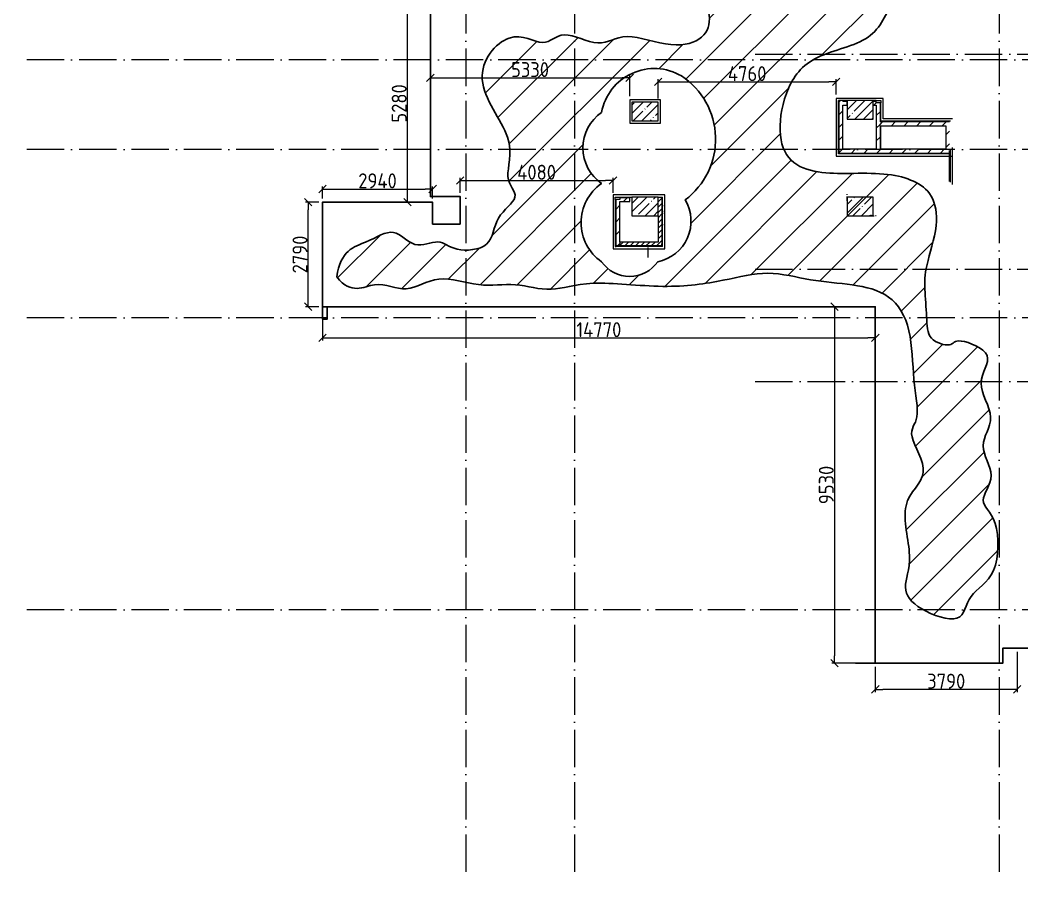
# Model space of a CAD drawing. Header units: millimetres. Extents: x -537608 to 253996, y -217170 to 186033.
# Drawn here: x 6277 to 33050, y 15649 to 38602 of the extents above; entities that cross this region are included whole.
import ezdxf

# ---------------------------------------------------------------- set-up
doc = ezdxf.new("R2010")
doc.units = ezdxf.units.MM
doc.linetypes.add('50_200_ШТРИХ_1Т_ш5_п1_п1_', pattern=[1400, 1000, -200, 0, -200])
for name, color, linetype, lineweight in [('2) окраска коммуникации', 152, 'Continuous', 30), ('A-WALL', 7, 'Continuous', 5), ('A-WALL-FNSH-1', 7, 'Continuous', 5), ('A-WALL-IDEN', 7, 'Continuous', 9), ('I-WALL', 7, 'Continuous', 5), ('S-COLS', 7, 'Continuous', 9), ('S-COLS-1', 7, 'Continuous', 5), ('Размеры', 7, 'Continuous', 15)]:
    doc.layers.add(name, color=color, linetype=linetype, lineweight=lineweight)
doc.layers.add('I-WALL-15', color=7, linetype='Continuous', lineweight=5, true_color=0x787878)
doc.layers.add('Оси-3', color=7, linetype='50_200_ШТРИХ_1Т_ш5_п1_п1_', lineweight=9, true_color=0xaaaaaa)
doc.styles.add('СПДС', font='isocpeur.ttf', dxfattribs={"width": 0.9})
doc.dimstyles.new('Больше Размера А3', dxfattribs={"dimtxt": 400, "dimasz": 200, "dimexe": 70, "dimexo": 100, "dimgap": 20, "dimtad": 1, "dimdec": 0, "dimrnd": 10, "dimzin": 0, "dimdsep": 46, "dimtxsty": 'СПДС', "dimblk": 'ARROWHEAD_6', "dimcen": 1, "dimclrd": 256, "dimclre": 256, "dimclrt": 256, "dimazin": 0, "dimtfac": 1, "dimtdec": 0, "dimtmove": 2, "dimatfit": 3, "dimfxl": 1, "dimtolj": 1, "dimtzin": 0, "dimarcsym": 0})
pattern_1 = [(0, (-60172.13191521585, -33210.20210481051), (406.4, 101.6), [6.706, -298.094, 6.706, -298.094, -1625.6]), (0, (-60172.13191521585, -33210.20210481051), (406.4, 101.6), [-609.6, 6.706, -602.894, 6.706, -298.094, -711.2]), (0, (-60172.13191521585, -33210.20210481051), (406.4, 101.6), [-1524, 6.706, -196.494, 6.706, -501.294]), (120, (-60019.73191521589, -33159.40210481046), (-291.1881810244989, 301.1527240979959), [6.705999999999988, -298.0939999999992, 6.705999999999988, -298.0939999999992, -1625.599999999997]), (120, (-60019.73191521589, -33159.40210481046), (-291.1881810244989, 301.1527240979959), [-609.5999999999984, 6.705999999999988, -602.8939999999984, 6.705999999999988, -298.0939999999992, -711.1999999999985]), (120, (-60019.73191521589, -33159.40210481046), (-291.1881810244989, 301.1527240979959), [-1523.999999999997, 6.705999999999988, -196.4939999999996, 6.705999999999988, -501.2939999999992]), (240, (-59968.9319152159, -32956.20210481051), (-115.2118189755009, -402.7527240979958), [6.706, -298.094, 6.706, -298.094, -1625.6]), (240, (-59968.9319152159, -32956.20210481051), (-115.2118189755009, -402.7527240979958), [-609.6, 6.706, -602.894, 6.706, -298.094, -711.2]), (240, (-59968.9319152159, -32956.20210481051), (-115.2118189755009, -402.7527240979958), [-1524, 6.706, -196.494, 6.706, -501.294])]
pattern_2 = [(45, (-60172.13191521585, -33210.20210481051), (-70.71067811865476, 70.71067811865476), [])]
pattern_3 = [(0, (-60172.13191521585, -33931.93774952392), (406.4, 101.6), [6.706, -298.094, 6.706, -298.094, -1625.6]), (0, (-60172.13191521585, -33931.93774952392), (406.4, 101.6), [-609.6, 6.706, -602.894, 6.706, -298.094, -711.2]), (0, (-60172.13191521585, -33931.93774952392), (406.4, 101.6), [-1524, 6.706, -196.494, 6.706, -501.294]), (120, (-60019.73191521589, -33881.13774952388), (-291.1881810244989, 301.1527240979959), [6.705999999999987, -298.0939999999991, 6.705999999999987, -298.0939999999991, -1625.599999999996]), (120, (-60019.73191521589, -33881.13774952388), (-291.1881810244989, 301.1527240979959), [-609.5999999999983, 6.705999999999987, -602.8939999999983, 6.705999999999987, -298.0939999999991, -711.1999999999983]), (120, (-60019.73191521589, -33881.13774952388), (-291.1881810244989, 301.1527240979959), [-1523.999999999997, 6.705999999999987, -196.4939999999996, 6.705999999999987, -501.2939999999992]), (240, (-59968.9319152159, -33677.93774952392), (-115.2118189755009, -402.7527240979958), [6.706, -298.094, 6.706, -298.094, -1625.6]), (240, (-59968.9319152159, -33677.93774952392), (-115.2118189755009, -402.7527240979958), [-609.6, 6.706, -602.894, 6.706, -298.094, -711.2]), (240, (-59968.9319152159, -33677.93774952392), (-115.2118189755009, -402.7527240979958), [-1524, 6.706, -196.494, 6.706, -501.294])]
pattern_4 = [(45, (-60172.13191521585, -33931.93774952392), (-169.7056274847714, 169.7056274847714), [])]
pattern_5 = [(45, (-60172.13191521585, -33210.20210481051), (-169.7056274847714, 169.7056274847714), [])]

# ---------------------------------------------------------------- blocks, each defined once
blk = doc.blocks.new('BSC_Колонна _Прямоугольная - 500х700-V357-АИ_План этажа_Стены_2')
at = {"layer": 'S-COLS-1'}
h = blk.add_hatch(dxfattribs=at)
h.set_pattern_fill('FP_216', color=256, style=0, pattern_type=2)
h.set_pattern_definition([(315, (-66830.694, 83150), (228.0985054751565, 228.0985054751565), []), (315, (-66830.694, 82921.901), (228.0985054751565, 228.0985054751565), [403.225, -80.645, 6.706, -73.939])])
h.paths.add_polyline_path([(-249.9999999999432, 349.9999999999031), (-249.9999999999345, -350.0000000000937), (250.0000000000645, -350.0000000000937), (250.0000000000645, 349.9999999999031)])
for p, q in [((250.0000000000001, 349.9999999999999), (-250.0000000000001, 349.9999999999992)), ((-250.0000000000001, 349.9999999999992), (-249.9999999999954, -350)), ((249.9999999999998, -349.9999999999919), (250.0000000000001, 350)), ((-249.9999999999954, -350), (249.9999999999998, -349.9999999999919))]:
    blk.add_line(p, q, dxfattribs=at)
blk = doc.blocks.new('BSC_Колонна _Прямоугольная - 500х700-V359-АИ_План этажа_Стены_2')
at = {"layer": 'S-COLS-1'}
h = blk.add_hatch(dxfattribs=at)
h.set_pattern_fill('FP_218', color=256, style=0, pattern_type=2)
h.set_pattern_definition([(315, (-70130.694, 83150), (228.0985054751565, 228.0985054751565), []), (315, (-70130.694, 82921.901), (228.0985054751565, 228.0985054751565), [403.225, -80.645, 6.706, -73.939])])
h.paths.add_polyline_path([(-249.9999999999345, 115.2539478651711), (-249.9999999999258, -350.0000000000763), (250.0000000000731, -350.0000000000763), (250.0000000000731, 349.9999999999204), (-249.9999999999345, 349.9999999999204)])
for p, q in [((250.0000000000001, 349.9999999999999), (-250.0000000000001, 349.9999999999992)), ((-250.0000000000001, 349.9999999999992), (-249.9999999999954, -350)), ((249.9999999999998, -349.9999999999919), (250.0000000000001, 350)), ((-249.9999999999954, -350), (249.9999999999998, -349.9999999999919))]:
    blk.add_line(p, q, dxfattribs=at)
blk = doc.blocks.new('BSC_Колонна _Прямоугольная - 500х700-V360-АИ_План этажа_Стены_2')
at = {"layer": 'S-COLS-1'}
h = blk.add_hatch(dxfattribs=at)
h.set_pattern_fill('FP_219', color=256, style=0, pattern_type=2)
h.set_pattern_definition([(315, (-70130.694, 88900), (228.0985054751565, 228.0985054751565), []), (315, (-70130.694, 88671.901), (228.0985054751565, 228.0985054751565), [403.225, -80.645, 6.706, -73.939])])
h.paths.add_polyline_path([(-249.9999999999345, 349.9999999999204), (-249.9999999999258, -350.0000000000763), (250.0000000000731, -350.0000000000763), (250.0000000000731, 349.9999999999204), (168.650801335563, 349.9999999999204)])
for p, q in [((250.0000000000001, 349.9999999999999), (-250.0000000000001, 349.9999999999992)), ((-250.0000000000001, 349.9999999999992), (-249.9999999999954, -350)), ((249.9999999999998, -349.9999999999919), (250.0000000000001, 350)), ((-249.9999999999954, -350), (249.9999999999998, -349.9999999999919))]:
    blk.add_line(p, q, dxfattribs=at)
blk = doc.blocks.new('osi')
at = {"layer": 'Оси-3'}
for p, q in [((18190.76629245981, 126205.7272213881), (18190.7662924597, 83013.92190330967)), ((21090.76629245981, 126205.727221388), (21090.7662924597, 83013.92190330967)), ((32440.76629245923, 126205.727221388), (32440.76629245923, 83013.92190330967)), ((25922.01488373069, 105055.8139574397), (48058.72818769132, 105055.8139574396)), ((48058.7281876912, 104905.8139574394), (6276.785662427095, 104905.8139574395)), ((48058.7281876912, 102505.8139574398), (6276.785662427095, 102505.8139574399)), ((25922.01488373069, 99305.8139574397), (48058.7281876912, 99305.81395743965)), ((48058.7281876912, 98005.81395743976), (6276.785662427095, 98005.81395743994)), ((25922.01488373069, 96305.8139574397), (48058.7281876912, 96305.81395743965)), ((48058.7281876912, 90205.81395743965), (6276.785662427095, 90205.81395743982))]:
    blk.add_line(p, q, dxfattribs=at)
blk = doc.blocks.new('ARROWHEAD_6')
at = {"color": 0, "linetype": 'Continuous'}
for p, q in [((0, 0), (-1, 0)), ((-0.5, -0.5), (0.5, 0.5))]:
    blk.add_line(p, q, dxfattribs=at)
blk = doc.blocks.new('*D110')
at = {"layer": 'Defpoints', "color": 0, "transparency": 16777216}
for p in [(16628.69572405503, 39013.75672509101), (17242.65656213719, 39013.75672509101), (17301.76629245947, 33733.75672509101)]:
    blk.add_point(p, dxfattribs=at)
at = {"layer": 'Размеры', "lineweight": -2, "transparency": 16777216}
for p, q in [((17142.65656213719, 39013.75672509101), (16558.69572405503, 39013.75672509101)), ((16628.69572405503, 33933.75672509101), (16628.69572405503, 38813.75672509101)), ((17201.76629245947, 33733.75672509101), (16558.69572405503, 33733.75672509101))]:
    blk.add_line(p, q, dxfattribs=at)
at = {"layer": 'Размеры', "lineweight": -2, "transparency": 16777216, "xscale": 200, "yscale": 200, "zscale": 200}
for p, rotation in [((16628.69572405503, 39013.75672509101), 90), ((16628.69572405503, 33733.75672509101), 270)]:
    blk.add_blockref('ARROWHEAD_6', p, dxfattribs=dict(at, rotation=rotation))
at = {"layer": 'Размеры', "transparency": 16777216, "insert": (16408.69572405504, 36373.756725091), "char_height": 400, "attachment_point": 5, "rotation": 90, "style": 'СПДС'}
blk.add_mtext('\\A1;5280', dxfattribs=at)
blk = doc.blocks.new('*D111')
at = {"layer": 'Defpoints', "color": 0, "transparency": 16777216}
for p in [(17301.76629245946, 34085.5535582978), (14357.76629245946, 33733.756725091), (17301.76629245946, 33733.756725091)]:
    blk.add_point(p, dxfattribs=at)
at = {"layer": 'Размеры', "lineweight": -2, "transparency": 16777216}
for p, q in [((14357.76629245946, 33833.756725091), (14357.76629245946, 34155.5535582978)), ((14557.76629245946, 34085.5535582978), (17101.76629245946, 34085.5535582978)), ((17301.76629245946, 33833.756725091), (17301.76629245946, 34155.5535582978))]:
    blk.add_line(p, q, dxfattribs=at)
at = {"layer": 'Размеры', "lineweight": -2, "transparency": 16777216, "xscale": 200, "yscale": 200, "zscale": 200, "rotation": 180}
blk.add_blockref('ARROWHEAD_6', (14357.76629245946, 34085.5535582978), dxfattribs=at)
at = {"layer": 'Размеры', "lineweight": -2, "transparency": 16777216, "xscale": 200, "yscale": 200, "zscale": 200}
blk.add_blockref('ARROWHEAD_6', (17301.76629245946, 34085.5535582978), dxfattribs=at)
at = {"layer": 'Размеры', "transparency": 16777216, "insert": (15829.76629245946, 34305.5535582978), "char_height": 400, "attachment_point": 5, "style": 'СПДС'}
blk.add_mtext('\\A1;2940', dxfattribs=at)
blk = doc.blocks.new('*D112')
at = {"layer": 'Defpoints', "color": 0, "transparency": 16777216}
for p in [(13977.6846442184, 33733.75672509101), (14357.76629245947, 33733.75672509101), (14357.76629245947, 30940.75672509101)]:
    blk.add_point(p, dxfattribs=at)
at = {"layer": 'Размеры', "lineweight": -2, "transparency": 16777216}
for p, q in [((14257.76629245947, 33733.75672509101), (13907.6846442184, 33733.75672509101)), ((13977.6846442184, 31140.75672509101), (13977.6846442184, 33533.75672509101)), ((14257.76629245947, 30940.75672509101), (13907.6846442184, 30940.75672509101))]:
    blk.add_line(p, q, dxfattribs=at)
at = {"layer": 'Размеры', "lineweight": -2, "transparency": 16777216, "xscale": 200, "yscale": 200, "zscale": 200}
for p, rotation in [((13977.6846442184, 33733.75672509101), 90), ((13977.6846442184, 30940.75672509101), 270)]:
    blk.add_blockref('ARROWHEAD_6', p, dxfattribs=dict(at, rotation=rotation))
at = {"layer": 'Размеры', "transparency": 16777216, "insert": (13757.6846442184, 32337.25672509101), "char_height": 400, "attachment_point": 5, "rotation": 90, "style": 'СПДС'}
blk.add_mtext('\\A1;2790', dxfattribs=at)
blk = doc.blocks.new('*D113')
at = {"layer": 'Defpoints', "color": 0, "transparency": 16777216}
for p in [(14357.76629245946, 30940.756725091), (29130.76629245946, 30940.756725091), (29130.76629245946, 30107.4719836443)]:
    blk.add_point(p, dxfattribs=at)
at = {"layer": 'Размеры', "lineweight": -2, "transparency": 16777216}
for p, q in [((14357.76629245946, 30840.756725091), (14357.76629245946, 30037.4719836443)), ((29130.76629245946, 30840.756725091), (29130.76629245946, 30037.4719836443)), ((14557.76629245946, 30107.4719836443), (28930.76629245946, 30107.4719836443))]:
    blk.add_line(p, q, dxfattribs=at)
at = {"layer": 'Размеры', "lineweight": -2, "transparency": 16777216, "xscale": 200, "yscale": 200, "zscale": 200, "rotation": 180}
blk.add_blockref('ARROWHEAD_6', (14357.76629245946, 30107.4719836443), dxfattribs=at)
at = {"layer": 'Размеры', "lineweight": -2, "transparency": 16777216, "xscale": 200, "yscale": 200, "zscale": 200}
blk.add_blockref('ARROWHEAD_6', (29130.76629245946, 30107.4719836443), dxfattribs=at)
at = {"layer": 'Размеры', "transparency": 16777216, "insert": (21744.26629245946, 30327.4719836443), "char_height": 400, "attachment_point": 5, "style": 'СПДС'}
blk.add_mtext('\\A1;14770', dxfattribs=at)
blk = doc.blocks.new('*D114')
at = {"layer": 'Defpoints', "color": 0, "transparency": 16777216}
for p in [(29130.76629245948, 30940.75672509101), (28041.70875314037, 21414.82508811714), (29130.76629245948, 21414.82508811714)]:
    blk.add_point(p, dxfattribs=at)
at = {"layer": 'Размеры', "lineweight": -2, "transparency": 16777216}
for p, q in [((29030.76629245948, 30940.75672509101), (27971.70875314036, 30940.75672509101)), ((28041.70875314036, 30740.75672509101), (28041.70875314037, 21614.82508811714)), ((29030.76629245948, 21414.82508811714), (27971.70875314037, 21414.82508811714))]:
    blk.add_line(p, q, dxfattribs=at)
at = {"layer": 'Размеры', "lineweight": -2, "transparency": 16777216, "xscale": 200, "yscale": 200, "zscale": 200}
for p, rotation in [((28041.70875314036, 30940.75672509101), 90), ((28041.70875314037, 21414.82508811714), 270)]:
    blk.add_blockref('ARROWHEAD_6', p, dxfattribs=dict(at, rotation=rotation))
at = {"layer": 'Размеры', "transparency": 16777216, "insert": (27821.70875314036, 26177.79090660407), "char_height": 400, "attachment_point": 5, "rotation": 90, "style": 'СПДС'}
blk.add_mtext('\\A1;9530', dxfattribs=at)
blk = doc.blocks.new('*D115')
at = {"layer": 'Defpoints', "color": 0, "transparency": 16777216}
for p in [(32923.01502980107, 21814.82508811713), (29130.76629245946, 21414.82508811713), (29130.76629245946, 20714.38594994857)]:
    blk.add_point(p, dxfattribs=at)
at = {"layer": 'Размеры', "lineweight": -2, "transparency": 16777216}
for p, q in [((32923.01502980107, 21714.82508811713), (32923.01502980107, 20644.38594994857)), ((29130.76629245946, 21314.82508811713), (29130.76629245946, 20644.38594994857)), ((32723.01502980107, 20714.38594994857), (29330.76629245946, 20714.38594994857))]:
    blk.add_line(p, q, dxfattribs=at)
at = {"layer": 'Размеры', "lineweight": -2, "transparency": 16777216, "xscale": 200, "yscale": 200, "zscale": 200, "rotation": 180}
blk.add_blockref('ARROWHEAD_6', (29130.76629245946, 20714.38594994857), dxfattribs=at)
at = {"layer": 'Размеры', "lineweight": -2, "transparency": 16777216, "xscale": 200, "yscale": 200, "zscale": 200}
blk.add_blockref('ARROWHEAD_6', (32923.01502980107, 20714.38594994857), dxfattribs=at)
at = {"layer": 'Размеры', "transparency": 16777216, "insert": (31026.89066113027, 20934.38594994857), "char_height": 400, "attachment_point": 5, "style": 'СПДС'}
blk.add_mtext('\\A1;3790', dxfattribs=at)
blk = doc.blocks.new('*D125')
at = {"layer": 'Defpoints', "color": 0, "transparency": 16777216}
for p in [(28087.86808478415, 36949.92212634045), (28087.86808478415, 36508.756725091), (23327.86808478426, 36407.47760336495)]:
    blk.add_point(p, dxfattribs=at)
at = {"layer": 'Размеры', "lineweight": -2, "transparency": 16777216}
for p, q in [((23327.86808478426, 36507.47760336495), (23327.86808478426, 37019.92212634045)), ((23527.86808478426, 36949.92212634045), (27887.86808478415, 36949.92212634045)), ((28087.86808478415, 36608.756725091), (28087.86808478415, 37019.92212634045))]:
    blk.add_line(p, q, dxfattribs=at)
at = {"layer": 'Размеры', "lineweight": -2, "transparency": 16777216, "xscale": 200, "yscale": 200, "zscale": 200, "rotation": 180}
blk.add_blockref('ARROWHEAD_6', (23327.86808478426, 36949.92212634045), dxfattribs=at)
at = {"layer": 'Размеры', "lineweight": -2, "transparency": 16777216, "xscale": 200, "yscale": 200, "zscale": 200}
blk.add_blockref('ARROWHEAD_6', (28087.86808478415, 36949.92212634045), dxfattribs=at)
at = {"layer": 'Размеры', "transparency": 16777216, "insert": (25707.8680847842, 37169.92212634045), "char_height": 400, "attachment_point": 5, "style": 'СПДС'}
blk.add_mtext('\\A1;4760', dxfattribs=at)
blk = doc.blocks.new('*D126')
at = {"layer": 'Defpoints', "color": 0, "transparency": 16777216}
for p in [(22122.86808478415, 34314.54792414117), (18038.76629245946, 33883.756725091), (22122.86808478415, 33883.756725091)]:
    blk.add_point(p, dxfattribs=at)
at = {"layer": 'Размеры', "lineweight": -2, "transparency": 16777216}
for p, q in [((18038.76629245946, 33983.756725091), (18038.76629245946, 34384.54792414117)), ((18238.76629245946, 34314.54792414117), (21922.86808478415, 34314.54792414117)), ((22122.86808478415, 33983.756725091), (22122.86808478415, 34384.54792414117))]:
    blk.add_line(p, q, dxfattribs=at)
at = {"layer": 'Размеры', "lineweight": -2, "transparency": 16777216, "xscale": 200, "yscale": 200, "zscale": 200, "rotation": 180}
blk.add_blockref('ARROWHEAD_6', (18038.76629245946, 34314.54792414117), dxfattribs=at)
at = {"layer": 'Размеры', "lineweight": -2, "transparency": 16777216, "xscale": 200, "yscale": 200, "zscale": 200}
blk.add_blockref('ARROWHEAD_6', (22122.86808478415, 34314.54792414117), dxfattribs=at)
at = {"layer": 'Размеры', "transparency": 16777216, "insert": (20080.8171886218, 34534.54792414117), "char_height": 400, "attachment_point": 5, "style": 'СПДС'}
blk.add_mtext('\\A1;4080', dxfattribs=at)
blk = doc.blocks.new('*D127')
at = {"layer": 'Defpoints', "color": 0, "transparency": 16777216}
for p in [(22567.86808478426, 37057.95774037833), (17242.65656213718, 36448.756725091), (22567.86808478426, 36467.47760336495)]:
    blk.add_point(p, dxfattribs=at)
at = {"layer": 'Размеры', "lineweight": -2, "transparency": 16777216}
for p, q in [((17242.65656213718, 36548.756725091), (17242.65656213718, 37127.95774037833)), ((17442.65656213718, 37057.95774037833), (22367.86808478426, 37057.95774037833)), ((22567.86808478426, 36567.47760336495), (22567.86808478426, 37127.95774037833))]:
    blk.add_line(p, q, dxfattribs=at)
at = {"layer": 'Размеры', "lineweight": -2, "transparency": 16777216, "xscale": 200, "yscale": 200, "zscale": 200, "rotation": 180}
blk.add_blockref('ARROWHEAD_6', (17242.65656213718, 37057.95774037833), dxfattribs=at)
at = {"layer": 'Размеры', "lineweight": -2, "transparency": 16777216, "xscale": 200, "yscale": 200, "zscale": 200}
blk.add_blockref('ARROWHEAD_6', (22567.86808478426, 37057.95774037833), dxfattribs=at)
at = {"layer": 'Размеры', "transparency": 16777216, "insert": (19905.26232346072, 37277.95774037833), "char_height": 400, "attachment_point": 5, "style": 'СПДС'}
blk.add_mtext('\\A1;5330', dxfattribs=at)

msp = doc.modelspace()

# ---------------------------------------------------------------- hatches: boundary and pattern name
at = {"layer": '2) окраска коммуникации'}
h = msp.add_hatch(dxfattribs=at)
h.set_pattern_fill('ANSI31', color=5, scale=222)
h.set_pattern_definition([(45, (0, 0), (-498.404214719338, 498.404214719338), [])])
edge = h.paths.add_edge_path()
edge.add_spline(control_points=[(14740.99116389477, 31736.4445102989), (15131.77748347353, 31240.35681643861), (15776.04791178787, 31736.4445102989), (16599.86738505098, 31229.80227973987), (17413.1267018388, 31852.55000690371), (18564.36224352219, 31430.34756550891), (19511.70016077696, 31609.73623807146), (20476.37293806579, 31286.18309490895), (21388.18905913481, 31682.37077409297), (23543.86713847145, 31398.15961928468), (25142.84617526643, 31635.87264626403), (26250.61031443463, 31940.75672509093), (27400.66940129618, 31619.34836796951), (28533.81423400342, 31551.7411667431), (29565.48285409156, 31315.11596245063), (30123.59891939349, 30385.51694558747), (30123.59891939349, 28940.75672509092), (30361.14656624105, 27861.69770151714), (29904.50671355799, 27625.07249722467), (30716.3117583564, 26408.14287514926), (29701.55584037141, 25799.6780641115), (30191.82709085871, 24138.02821084659), (29802.83649453707, 23428.15189885441), (30225.65249506501, 22840.75672509095), (31527.92279675254, 22397.14208015159), (31544.83549885568, 23276.03569609497), (32440.76629245911, 23681.6789034534), (32440.76629245911, 25371.85963322863), (31798.52447835193, 25709.89563936065), (32440.76629245911, 26402.86945193144), (31798.52447835193, 27247.96016637643), (32440.76629245912, 27940.93397894723), (31713.9609678362, 28940.75672509092), (32440.76629245911, 29681.82010964223), (31227.86808478368, 30157.82508811708), (31227.86808478368, 29833.93631240167), (30513.16687876754, 30036.75791608088), (30513.16687876755, 30640.75672509107), (30445.51607035496, 31456.50914183562), (30445.51607035497, 31940.75672509092), (30851.10740648513, 33173.15346554713), (30681.98193750461, 33967.53807995748), (30174.60397851211, 34322.47588639613), (29515.01170059131, 34508.39568976883), (28534.07963476144, 34508.39568976883), (27705.36188785988, 34491.4938894622), (26876.64414095855, 34711.21729344805), (26504.56624674029, 35437.99540574686), (26673.69326777174, 36671.82682812889), (27333.28399364161, 37690.75672509093), (29075.87588152476, 37962.48300360166), (29583.25539256842, 39078.00182383752), (29836.94437206467, 40007.60084070067), (30209.020714232, 40328.73574564094), (30039.89524525148, 41292.13836311735), (30834.78758794651, 41325.94196373061), (31646.59418479609, 41511.8617671032), (31578.94337638328, 42796.39859040512), (31038.04887137655, 43395.45751042175), (32188.10640618694, 45068.73643989034), (31139.52353194426, 45744.80845215451), (32188.10640618694, 46708.21176874568), (31443.95061775018, 47654.71258591546), (32440.76629245911, 49192.77641381638), (32440.76629245911, 49192.77641381638), (32173.12445579679, 50384.24497263215), (31479.70832572062, 51550.46989290265), (30312.73808880709, 50908.20148125174), (29331.80602297722, 51415.25549044984), (28164.83578606369, 50823.69247971871), (26507.40029226104, 51651.88069474231), (25492.64282222488, 51347.64828922343), (24241.11062684678, 50603.968376618), (25019.76230561524, 48970.756725091), (24377.08428184874, 47708.09349931765), (25628.61647722684, 46508.06567754888), (24258.69536712649, 44849.756725091), (25459.49100824632, 43415.03552232555), (24359.83478463162, 42498.756725091), (25442.24151102919, 40892.23908326216), (24426.30448206863, 39586.33381495823), (24781.46812213259, 38673.63659840159), (24595.42995104915, 38098.97468886222), (23766.71220414783, 37811.64408364997), (22362.96568984119, 38335.60059226956), (21804.84962453926, 37794.74228334334), (20705.52864398714, 38420.10959380248), (20333.45230182004, 37777.84048303671), (19386.34564019646, 38470.81499472237), (18190.76629245964, 37057.95774037833), (19620.94904588675, 35371.468336944), (19130.4837889974, 34314.54792414117), (19739.33640855784, 33883.756725091), (18927.53136375942, 33370.75672509094), (18927.53136375942, 32481.25978540001), (17828.2119352587, 32396.75078386697), (17506.87214734987, 32802.39399122552), (16796.54331517057, 32430.55438448023), (16289.1638041269, 33123.52889616578), (15578.8349719476, 32633.37598815945), (14834.67918351083, 32447.45618478686), (14740.99116389477, 31736.4445102989)], knot_values=[0, 0, 0, 0, 1, 2, 3, 4, 5, 6, 7, 8, 9, 10, 11, 12, 13, 14, 15, 16, 17, 18, 19, 20, 21, 22, 23, 24, 25, 26, 27, 28, 29, 30, 31, 32, 33, 34, 35, 36, 37, 38, 39, 40, 41, 42, 43, 44, 45, 46, 47, 48, 49, 50, 51, 52, 53, 54, 55, 56, 57, 58, 59, 60, 61, 62, 63, 64, 65, 66, 67, 68, 69, 70, 71, 72, 73, 74, 75, 76, 77, 78, 79, 80, 81, 82, 83, 84, 85, 86, 87, 88, 89, 90, 91, 92, 93, 94, 95, 96, 97, 98, 99, 99, 99, 99], degree=3, periodic=0)
edge = h.paths.add_edge_path(flags=16)
edge.add_arc((22544.98928886915, 33187.72435860254), 1274.567205917258, 125.00000004974521, 234.99999995025502, ccw=False)
edge.add_arc((22480.44887711637, 35183.67976172602), 1162.044431998314, 125.0000000497451, 234.9999999502549, ccw=False)
edge.add_arc((23223.25432581509, 35872.63045756009), 1433.645541916495, 59.43173917583039, 169.4317390763406, ccw=False)
edge.add_arc((22841.3587730449, 35418.21655080371), 2021.488717905952, -53.33912159542018, 56.66087830508968, ccw=False)
edge.add_arc((23105.28765246309, 33225.25789586018), 1102.633641852591, -78.79029658103138, 31.20970331947842, ccw=False)
edge.add_arc((22566.78386672283, 32670.81568058215), 919.0678340200262, 215.000000049745, 324.999999950255, ccw=False)
edge = h.paths.add_edge_path(flags=16)
edge.add_arc((27986.83756570477, 41405.52630285393), 1174.761648407511, 125.0000000497451, 234.9999999502549, ccw=False)
edge.add_arc((28558.59347687719, 44146.69517674956), 2171.587658382488, 125.0000000497451, 234.9999999502549, ccw=False)
edge.add_arc((28227.3881231524, 47231.40584914992), 1594.148746454434, 125.00000004974521, 234.99999995025502, ccw=False)
edge.add_arc((28424.95068807816, 48543.42732456892), 1111.9458483979, 70.31799187557522, 180.3179917760853, ccw=False)
edge.add_arc((28646.74901642844, 48444.58918232478), 1155.950819868962, -27.59113456386177, 82.40886533664792, ccw=False)
edge.add_arc((28769.54780831526, 46621.45089794799), 1572.051704682641, -54.99999995025502, 54.9999999502549, ccw=False)
edge.add_arc((28615.64219952108, 43826.15217625645), 1840.377944830278, -54.9999999502549, 54.99999995025502, ccw=False)
edge.add_arc((28550.27171001673, 41706.07874614431), 1277.401584025117, -81.3467366515178, 28.65326324899212, ccw=False)
edge.add_arc((28027.74221210186, 40943.67040324055), 872.5123162488143, 215.0000000497448, 324.9999999502551, ccw=False)
at = {"layer": 'I-WALL'}
h = msp.add_hatch(dxfattribs=at)
h.set_pattern_fill('FP_5', color=256, style=0, pattern_type=2)
h.set_pattern_definition(pattern_4)
h.paths.add_polyline_path([(28267.86808478426, 35048.75672509135), (28267.86808478426, 36448.756725091), (28167.86808478415, 36448.756725091), (28167.86808478415, 35048.75672509135)])
h = msp.add_hatch(dxfattribs=at)
h.set_pattern_fill('FP_5', color=256, style=0, pattern_type=2)
h.set_pattern_definition(pattern_4)
h.paths.add_polyline_path([(28267.86808478426, 36328.756725091), (28376.86808478438, 36328.756725091), (28376.86808478438, 36428.756725091), (28267.86808478426, 36428.756725091), (28267.86808478426, 36367.40752642652)])
h = msp.add_hatch(dxfattribs=at)
h.set_pattern_fill('FP_5', color=256, style=0, pattern_type=2)
h.set_pattern_definition(pattern_4)
h.paths.add_polyline_path([(29157.8680847845, 36328.75672509106), (29157.8680847845, 36428.75672509106), (29077.86808478438, 36428.75672509106), (29077.86808478438, 36328.75672509106)])
h = msp.add_hatch(dxfattribs=at)
h.set_pattern_fill('FP_5', color=256, style=0, pattern_type=2)
h.set_pattern_definition(pattern_4)
h.paths.add_polyline_path([(29257.8680847845, 35048.75672509135), (29257.8680847845, 36388.75672509106), (29157.8680847845, 36388.75672509106), (29157.8680847845, 35048.75672509135)])
h = msp.add_hatch(dxfattribs=at)
h.set_pattern_fill('FP_5', color=256, style=0, pattern_type=2)
h.set_pattern_definition(pattern_4)
h.paths.add_polyline_path([(31017.8680847845, 35779.10420984295), (31017.8680847845, 35879.10420984295), (29257.8680847845, 35879.10420984295), (29257.8680847845, 35779.10420984295), (29565.97617404944, 35779.10420984295)])
h = msp.add_hatch(dxfattribs=at)
h.set_pattern_fill('FP_5', color=256, style=0, pattern_type=2)
h.set_pattern_definition(pattern_4)
h.paths.add_polyline_path([(31117.8680847845, 35148.75672509135), (31117.8680847845, 35879.10420984295), (31017.8680847845, 35879.10420984295), (31017.8680847845, 35148.75672509135)])
h = msp.add_hatch(dxfattribs=at)
h.set_pattern_fill('FP_5', color=256, style=0, pattern_type=2)
h.set_pattern_definition(pattern_4)
h.paths.add_polyline_path([(29157.8680847845, 35048.75672509135), (29157.8680847845, 35148.75672509135), (28267.86808478426, 35148.75672509135), (28267.86808478426, 35048.75672509135), (28728.05591940811, 35048.75672509135)])
h = msp.add_hatch(dxfattribs=at)
h.set_pattern_fill('FP_5', color=256, style=0, pattern_type=2)
h.set_pattern_definition(pattern_4)
h.paths.add_polyline_path([(31117.8680847845, 35048.75672509135), (31117.8680847845, 35148.75672509135), (29257.8680847845, 35148.75672509135), (29257.8680847845, 35048.75672509135), (29565.97617404944, 35048.75672509135)])
h = msp.add_hatch(dxfattribs=at)
h.set_pattern_fill('FP_5', color=256, style=0, pattern_type=2)
h.set_pattern_definition(pattern_5)
h.paths.add_polyline_path([(22202.86808478415, 32570.49236980465), (22302.86808478415, 32570.49236980465), (22302.86808478415, 33810.49236980447), (22202.86808478415, 33810.49236980447)])
h = msp.add_hatch(dxfattribs=at)
h.set_pattern_fill('FP_5', color=256, style=0, pattern_type=2)
h.set_pattern_definition(pattern_5)
h.paths.add_polyline_path([(22302.86808478415, 33750.49236980453), (22567.86808478438, 33750.49236980453), (22567.86808478438, 33850.49236980447), (22302.86808478415, 33850.49236980453), (22302.86808478415, 33810.49236980447)])
h = msp.add_hatch(dxfattribs=at)
h.set_pattern_fill('FP_4', color=256, style=0, pattern_type=2)
h.set_pattern_definition(pattern_2)
h.paths.add_polyline_path([(23427.8680847845, 32670.49236980465), (23427.8680847845, 33870.49236980447), (23327.8680847845, 33870.49236980447), (23327.8680847845, 32670.49236980465)])
h = msp.add_hatch(dxfattribs=at)
h.set_pattern_fill('FP_4', color=256, style=0, pattern_type=2)
h.set_pattern_definition(pattern_2)
h.paths.add_polyline_path([(22302.86808478415, 32570.49236980465), (23427.8680847845, 32570.49236980465), (23427.8680847845, 32670.49236980465), (22302.86808478415, 32670.49236980465)])
at = {"layer": 'I-WALL-15'}
h = msp.add_hatch(dxfattribs=at)
h.set_pattern_fill('FP_3', color=256, style=0, pattern_type=2)
h.set_pattern_definition(pattern_3)
h.paths.add_polyline_path([(28167.86808478415, 35028.75672509135), (28167.86808478415, 36448.756725091), (28147.86808478415, 36448.756725091), (28147.86808478415, 35028.75672509135)])
h = msp.add_hatch(dxfattribs=at)
h.set_pattern_fill('FP_3', color=256, style=0, pattern_type=2)
h.set_pattern_definition(pattern_3)
h.paths.add_polyline_path([(28376.86808478438, 36428.756725091), (28376.86808478438, 36448.756725091), (28267.86808478426, 36448.756725091), (28267.86808478426, 36428.756725091)])
h = msp.add_hatch(dxfattribs=at)
h.set_pattern_fill('FP_3', color=256, style=0, pattern_type=2)
h.set_pattern_definition(pattern_3)
h.paths.add_polyline_path([(29157.8680847845, 36428.75672509106), (29157.8680847845, 36448.75672509106), (29077.86808478438, 36448.75672509106), (29077.86808478438, 36428.75672509106)])
h = msp.add_hatch(dxfattribs=at)
h.set_pattern_fill('FP_3', color=256, style=0, pattern_type=2)
h.set_pattern_definition(pattern_3)
h.paths.add_polyline_path([(29277.8680847845, 35028.75672509135), (29277.8680847845, 35048.75672509135), (29257.8680847845, 35048.75672509135), (29257.8680847845, 35028.75672509135)])
h.paths.add_polyline_path([(29277.8680847845, 35148.75672509135), (29277.8680847845, 35779.10420984295), (29257.8680847845, 35779.10420984295), (29257.8680847845, 35148.75672509135)])
h.paths.add_polyline_path([(29277.8680847845, 35879.10420984295), (29277.8680847845, 36388.75672509106), (29257.8680847845, 36388.75672509106), (29257.8680847845, 35879.10420984295)])
h = msp.add_hatch(dxfattribs=at)
h.set_pattern_fill('FP_3', color=256, style=0, pattern_type=2)
h.set_pattern_definition(pattern_3)
h.paths.add_polyline_path([(29277.8680847845, 35879.10420984295), (31117.8680847845, 35879.10420984295), (31117.8680847845, 35899.10420984295), (29277.8680847845, 35899.10420984295)])
h = msp.add_hatch(dxfattribs=at)
h.set_pattern_fill('FP_3', color=256, style=0, pattern_type=2)
h.set_pattern_definition([(0, (-60172.13191521585, -34695.21687124998), (406.4, 101.6), [6.706, -298.094, 6.706, -298.094, -1625.6]), (0, (-60172.13191521585, -34695.21687124998), (406.4, 101.6), [-609.6, 6.706, -602.894, 6.706, -298.094, -711.2]), (0, (-60172.13191521585, -34695.21687124998), (406.4, 101.6), [-1524, 6.706, -196.494, 6.706, -501.294]), (120, (-60019.73191521589, -34644.41687124993), (-291.1881810244989, 301.1527240979959), [6.705999999999988, -298.0939999999992, 6.705999999999988, -298.0939999999992, -1625.599999999997]), (120, (-60019.73191521589, -34644.41687124993), (-291.1881810244989, 301.1527240979959), [-609.5999999999984, 6.705999999999988, -602.8939999999984, 6.705999999999988, -298.0939999999992, -711.1999999999985]), (120, (-60019.73191521589, -34644.41687124993), (-291.1881810244989, 301.1527240979959), [-1523.999999999997, 6.705999999999988, -196.4939999999996, 6.705999999999988, -501.2939999999992]), (240, (-59968.9319152159, -34441.21687124998), (-115.2118189755009, -402.7527240979958), [6.706, -298.094, 6.706, -298.094, -1625.6]), (240, (-59968.9319152159, -34441.21687124998), (-115.2118189755009, -402.7527240979958), [-609.6, 6.706, -602.894, 6.706, -298.094, -711.2]), (240, (-59968.9319152159, -34441.21687124998), (-115.2118189755009, -402.7527240979958), [-1524, 6.706, -196.494, 6.706, -501.294])])
h.paths.add_polyline_path([(31117.8680847845, 34285.4776033653), (31137.8680847845, 34285.4776033653), (31137.8680847845, 35135.8250881169), (31117.8680847845, 35135.8250881169), (31117.8680847845, 34385.4776033653)])
h = msp.add_hatch(dxfattribs=at)
h.set_pattern_fill('FP_3', color=256, style=0, pattern_type=2)
h.set_pattern_definition(pattern_3)
h.paths.add_polyline_path([(29257.8680847845, 35028.75672509135), (29257.8680847845, 35048.75672509135), (28167.86808478415, 35048.75672509135), (28167.86808478415, 35028.75672509135), (29157.8680847845, 35028.75672509135)])
h = msp.add_hatch(dxfattribs=at)
h.set_pattern_fill('FP_3', color=256, style=0, pattern_type=2)
h.set_pattern_definition(pattern_3)
h.paths.add_polyline_path([(31137.8680847845, 35028.75672509135), (31137.8680847845, 35048.75672509135), (29277.8680847845, 35048.75672509135), (29277.8680847845, 35028.75672509135), (29565.97617404944, 35028.75672509135)])
h = msp.add_hatch(dxfattribs=at)
h.set_pattern_fill('FP_3', color=256, style=0, pattern_type=2)
h.set_pattern_definition(pattern_1)
h.paths.add_polyline_path([(22202.86808478415, 32550.49236980465), (22202.86808478415, 33810.49236980447), (22182.86808478415, 33810.49236980447), (22182.86808478415, 32550.49236980465)])
h = msp.add_hatch(dxfattribs=at)
h.set_pattern_fill('FP_3', color=256, style=0, pattern_type=2)
h.set_pattern_definition(pattern_1)
h.paths.add_polyline_path([(22567.86808478438, 33850.49236980447), (22567.86808478438, 33870.49236980453), (22302.86808478415, 33870.49236980453), (22302.86808478415, 33850.49236980453)])
h = msp.add_hatch(dxfattribs=at)
h.set_pattern_fill('FP_3', color=256, style=0, pattern_type=2)
h.set_pattern_definition(pattern_1)
h.paths.add_polyline_path([(23427.8680847845, 32570.49236980465), (23447.8680847845, 32570.49236980465), (23447.8680847845, 33870.49236980447), (23427.8680847845, 33870.49236980447), (23427.8680847845, 32670.49236980465)])
h = msp.add_hatch(dxfattribs=at)
h.set_pattern_fill('FP_3', color=256, style=0, pattern_type=2)
h.set_pattern_definition(pattern_1)
h.paths.add_polyline_path([(22302.86808478415, 32550.49236980465), (23447.8680847845, 32550.49236980465), (23447.8680847845, 32570.49236980465), (22202.86808478415, 32570.49236980465), (22202.86808478415, 32550.49236980465)])
at = {"layer": 'S-COLS-1'}
h = msp.add_hatch(dxfattribs=at)
h.set_pattern_fill('FP_1', color=256, style=0, pattern_type=2)
h.set_pattern_definition([(45, (-60172.13191521585, -33209.93774952392), (-228.0985054751565, 228.0985054751565), []), (45, (-59944.03291521587, -33209.93774952392), (-228.0985054751565, 228.0985054751565), [403.225, -80.645, 6.706, -73.939])])
h.paths.add_polyline_path([(28377.86808478438, 33370.756725091), (29077.86808478438, 33370.756725091), (29077.86808478438, 33870.75672509106), (28377.86808478438, 33870.75672509106)])

# ---------------------------------------------------------------- linework, layer by layer
at = {"lineweight": 30}
for points in [[(23284.76629245946, 44849.756725091), (23414.76629245946, 44849.756725091), (23414.76629245946, 44324.756725091), (23401.76629245946, 44324.756725091), (23271.76629245946, 44324.756725091), (23271.76629245946, 42498.756725091), (23401.76629245946, 42498.756725091), (23401.76629245946, 41973.756725091), (23271.76629245946, 41973.756725091), (23271.76629245946, 39013.756725091), (17242.65656213718, 39013.756725091), (17242.65656213718, 33883.756725091), (18038.76629245946, 33883.756725091), (18038.76629245946, 33148.756725091)], [(18038.76629245946, 33148.756725091), (17301.76629245946, 33148.756725091), (17301.76629245946, 33733.756725091), (14357.76629245946, 33733.756725091), (14357.76629245946, 30940.756725091), (15878.9996579888, 30940.756725091)], [(14357.76629245946, 30940.756725091), (14357.76629245946, 30610.756725091), (14487.76629245946, 30610.756725091), (14487.76629245946, 30940.756725091)], [(14357.76629245946, 30940.756725091), (29130.76629245946, 30940.756725091), (29130.76629245946, 21414.82508811713)], [(33310.51502980107, 21814.82508811713), (32535.51502980107, 21814.82508811713), (32535.51502980107, 21414.82508811713), (28603.51502980107, 21414.82508811713)]]:
    msp.add_lwpolyline(points, dxfattribs=at)
at = {"layer": '2) окраска коммуникации'}
msp.add_lwpolyline([(21813.92757210275, 32143.66002692643, -0.52056705), (21813.92757210275, 34231.78869027865, -0.52056705), (21813.92757210275, 36135.5708331734, -0.52056705), (23952.35559263954, 37107.03350461239, -0.52056705), (24048.34431374073, 33796.6116232174, -0.52056705), (23319.6401613429, 32143.66002692643, -0.52056705)], format="xyb", close=True, dxfattribs=at)
msp.add_open_spline([(14740.99116389477, 31736.4445102989), (15131.77748347353, 31240.35681643861), (15776.04791178787, 31736.4445102989), (16599.86738505098, 31229.80227973987), (17413.1267018388, 31852.55000690371), (18564.36224352219, 31430.34756550891), (19511.70016077696, 31609.73623807146), (20476.37293806579, 31286.18309490895), (21388.18905913481, 31682.37077409297), (23543.86713847145, 31398.15961928468), (25142.84617526643, 31635.87264626403), (26250.61031443463, 31940.75672509093), (27400.66940129618, 31619.34836796951), (28533.81423400342, 31551.7411667431), (29565.48285409156, 31315.11596245063), (30123.59891939349, 30385.51694558747), (30123.59891939349, 28940.75672509092), (30361.14656624105, 27861.69770151714), (29904.50671355799, 27625.07249722467), (30716.3117583564, 26408.14287514926), (29701.55584037141, 25799.6780641115), (30191.82709085871, 24138.02821084659), (29802.83649453707, 23428.15189885441), (30225.65249506501, 22840.75672509095), (31527.92279675254, 22397.14208015159), (31544.83549885568, 23276.03569609497), (32440.76629245911, 23681.6789034534), (32440.76629245911, 25371.85963322863), (31798.52447835193, 25709.89563936065), (32440.76629245911, 26402.86945193144), (31798.52447835193, 27247.96016637643), (32440.76629245912, 27940.93397894723), (31713.9609678362, 28940.75672509092), (32440.76629245911, 29681.82010964223), (31227.86808478368, 30157.82508811708), (31227.86808478368, 29833.93631240167), (30513.16687876754, 30036.75791608088), (30513.16687876755, 30640.75672509107), (30445.51607035496, 31456.50914183562), (30445.51607035497, 31940.75672509092), (30851.10740648513, 33173.15346554713), (30681.98193750461, 33967.53807995748), (30174.60397851211, 34322.47588639613), (29515.01170059131, 34508.39568976883), (28534.07963476144, 34508.39568976883), (27705.36188785988, 34491.4938894622), (26876.64414095855, 34711.21729344805), (26504.56624674029, 35437.99540574686), (26673.69326777174, 36671.82682812889), (27333.28399364161, 37690.75672509093), (29075.87588152476, 37962.48300360166), (29583.25539256842, 39078.00182383752), (29836.94437206467, 40007.60084070067), (30209.020714232, 40328.73574564094), (30039.89524525148, 41292.13836311735), (30834.78758794651, 41325.94196373061), (31646.59418479609, 41511.8617671032), (31578.94337638328, 42796.39859040512), (31038.04887137655, 43395.45751042175), (32188.10640618694, 45068.73643989034), (31139.52353194426, 45744.80845215451), (32188.10640618694, 46708.21176874568), (31443.95061775018, 47654.71258591546), (32440.76629245911, 49192.77641381638), (32440.76629245911, 49192.77641381638), (32173.12445579679, 50384.24497263215), (31479.70832572062, 51550.46989290265), (30312.73808880709, 50908.20148125174), (29331.80602297722, 51415.25549044984), (28164.83578606369, 50823.69247971871), (26507.40029226104, 51651.88069474231), (25492.64282222488, 51347.64828922343), (24241.11062684678, 50603.968376618), (25019.76230561524, 48970.756725091), (24377.08428184874, 47708.09349931765), (25628.61647722684, 46508.06567754888), (24258.69536712649, 44849.756725091), (25459.49100824632, 43415.03552232555), (24359.83478463162, 42498.756725091), (25442.24151102919, 40892.23908326216), (24426.30448206863, 39586.33381495823), (24781.46812213259, 38673.63659840159), (24595.42995104915, 38098.97468886222), (23766.71220414783, 37811.64408364997), (22362.96568984119, 38335.60059226956), (21804.84962453926, 37794.74228334334), (20705.52864398714, 38420.10959380248), (20333.45230182004, 37777.84048303671), (19386.34564019646, 38470.81499472237), (18190.76629245964, 37057.95774037833), (19620.94904588675, 35371.468336944), (19130.4837889974, 34314.54792414117), (19739.33640855784, 33883.756725091), (18927.53136375942, 33370.75672509094), (18927.53136375942, 32481.25978540001), (17828.2119352587, 32396.75078386697), (17506.87214734987, 32802.39399122552), (16796.54331517057, 32430.55438448023), (16289.1638041269, 33123.52889616578), (15578.8349719476, 32633.37598815945), (14834.67918351083, 32447.45618478686), (14740.99116389477, 31736.4445102989)], degree=3, dxfattribs=at)
at = {"layer": 'A-WALL'}
for p, q in [((22567.86808478426, 36467.47760336495), (22567.86808478426, 35847.47760336495)), ((23387.86808478426, 36467.47760336495), (22567.86808478426, 36467.47760336495)), ((23387.86808478426, 35847.47760336495), (23387.86808478426, 36467.47760336495)), ((28087.86808478415, 36508.756725091), (28087.86808478415, 34968.75672509123)), ((29337.86808478438, 36508.756725091), (28087.86808478415, 36508.756725091)), ((28147.86808478415, 35028.75672509123), (28147.86808478415, 36448.756725091)), ((28167.86808478415, 35048.75672509123), (28167.86808478415, 36448.75672509094)), ((28267.86808478415, 36448.75672509094), (28267.86808478415, 36428.75672509094)), ((28376.86808478426, 36428.75672509088), (28267.86808478415, 36428.75672509094)), ((28376.86808478426, 36448.75672509094), (28377.86808478426, 36448.756725091)), ((29157.86808478438, 36428.756725091), (29077.86808478426, 36428.756725091)), ((29157.86808478438, 36448.756725091), (29277.86808478438, 36448.75672509094)), ((29277.86808478438, 36448.75672509094), (29277.86808478438, 36388.756725091)), ((29337.86808478438, 35959.1042098429), (29337.86808478438, 36508.756725091)), ((29257.86808478438, 36388.756725091), (29257.86808478438, 35879.1042098429)), ((31117.86808478438, 35879.1042098429), (29257.86808478438, 35879.1042098429)), ((31197.86808478438, 35959.1042098429), (29337.86808478438, 35959.1042098429)), ((22567.86808478426, 35847.47760336495), (23387.86808478426, 35847.47760336495)), ((29257.86808478438, 35779.1042098429), (29257.86808478438, 35148.75672509123)), ((29257.86808478438, 35779.1042098429), (29277.86808478438, 35779.1042098429)), ((29257.86808478438, 35148.75672509123), (29277.86808478438, 35148.75672509123)), ((31117.86808478438, 34285.47760336518), (31117.86808478438, 35115.82508811684)), ((31197.86808478438, 34205.47760336518), (31197.86808478438, 35195.82508811684)), ((28087.86808478415, 34968.75672509123), (31197.86808478438, 34968.75672509123)), ((31137.86808478438, 35028.75672509123), (28147.86808478415, 35028.75672509123)), ((28167.86808478415, 35048.75672509123), (31117.86808478438, 35048.75672509123)), ((22122.86808478415, 33930.49236980441), (22122.86808478415, 32490.49236980453)), ((23507.86808478438, 33930.49236980441), (22122.86808478415, 33930.49236980441)), ((22182.86808478415, 33810.49236980441), (22182.86808478415, 33870.49236980441)), ((22182.86808478415, 33870.49236980441), (22627.86808478426, 33870.49236980441)), ((22202.86808478415, 32570.49236980453), (22202.86808478415, 33810.49236980441)), ((22567.86808478426, 33850.49236980441), (22302.86808478415, 33850.49236980441)), ((23327.86808478426, 33870.49236980441), (23447.86808478438, 33870.49236980441)), ((23427.86808478438, 33870.49236980441), (23427.86808478438, 32570.49236980453)), ((23447.86808478438, 32550.49236980453), (23447.86808478438, 33870.49236980441)), ((23507.86808478438, 32490.49236980453), (23507.86808478438, 33930.49236980441)), ((28377.86808478426, 33930.75672509094), (28377.86808478426, 33950.756725091)), ((28377.86808478426, 33890.75672509094), (28377.86808478426, 33870.75672509094)), ((29077.8680847845, 33370.756725091), (29097.8680847845, 33370.756725091)), ((29157.8680847845, 33370.756725091), (29137.8680847845, 33370.756725091)), ((22302.86808478415, 32670.49236980453), (22302.86808478415, 32570.49236980453)), ((22122.86808478415, 32490.49236980453), (23507.86808478438, 32490.49236980453)), ((23427.86808478438, 32570.49236980459), (22202.86808478415, 32570.49236980453)), ((23447.86808478438, 32550.49236980453), (22202.86808478415, 32550.49236980453))]:
    msp.add_line(p, q, dxfattribs=at)
at = {"layer": 'A-WALL-FNSH-1'}
for p, q in [((28376.86808478426, 36448.75672509094), (28147.86808478415, 36448.75672509094)), ((28376.86808478426, 36328.75672509094), (28376.86808478426, 36448.75672509094)), ((29157.86808478438, 36448.756725091), (29077.86808478426, 36448.756725091)), ((29157.86808478438, 36388.756725091), (29157.86808478438, 36448.756725091)), ((28267.86808478415, 35148.75672509123), (28267.86808478415, 36328.75672509094)), ((28267.86808478415, 36328.75672509094), (28376.86808478426, 36328.75672509094)), ((29077.86808478426, 36328.756725091), (29157.86808478438, 36328.756725091)), ((29277.86808478438, 36388.756725091), (29157.86808478438, 36388.756725091)), ((29157.86808478438, 36328.756725091), (29157.86808478438, 35148.75672509123)), ((29277.86808478438, 35899.1042098429), (29277.86808478438, 36388.756725091)), ((31137.86808478438, 35899.10420984284), (29277.86808478438, 35899.1042098429)), ((29277.86808478438, 35148.75672509123), (29277.86808478438, 35779.1042098429)), ((29277.86808478438, 35779.1042098429), (31017.86808478438, 35779.10420984284)), ((31017.86808478438, 35779.1042098429), (31017.86808478438, 35148.75672509123)), ((29157.86808478438, 35148.75672509123), (28267.86808478415, 35148.75672509123)), ((31017.86808478438, 35148.75672509123), (29277.86808478438, 35148.75672509123)), ((31137.86808478438, 34265.47760336518), (31137.86808478438, 35135.82508811678)), ((22182.86808478415, 33810.49236980441), (22182.86808478415, 32550.49236980453)), ((22302.86808478415, 33810.49236980441), (22182.86808478415, 33810.49236980441)), ((22302.86808478415, 33870.49236980441), (22302.86808478415, 33810.49236980441)), ((22302.86808478415, 32670.49236980459), (22302.86808478415, 33750.49236980441)), ((22302.86808478415, 33750.49236980441), (22567.86808478426, 33750.49236980441)), ((22567.86808478426, 33750.49236980441), (22567.86808478426, 33870.49236980441)), ((28377.8680847845, 33890.756725091), (28377.86808478426, 33890.75672509094)), ((28377.8680847845, 33770.756725091), (28377.8680847845, 33890.756725091)), ((23327.86808478438, 33370.49236980441), (23327.86808478438, 32670.49236980453)), ((29077.8680847845, 33370.756725091), (28977.8680847845, 33370.756725091)), ((23327.86808478438, 32670.49236980453), (22302.86808478415, 32670.49236980453)), ((22182.86808478415, 32550.49236980453), (22202.86808478415, 32550.49236980453))]:
    msp.add_line(p, q, dxfattribs=at)
at = {"layer": 'A-WALL-IDEN'}
msp.add_line((23050.33959553928, 32520.49236980453), (23050.33959553928, 32254.34248308366), dxfattribs=at)
at = {"layer": 'S-COLS-1'}
for p, q in [((29077.86808478426, 33870.756725091), (28377.86808478426, 33870.756725091)), ((28377.86808478426, 33870.756725091), (28377.86808478426, 33370.75672509094)), ((29077.86808478426, 33370.756725091), (29077.86808478426, 33870.756725091)), ((28377.86808478426, 33370.75672509094), (29077.86808478426, 33370.756725091))]:
    msp.add_line(p, q, dxfattribs=at)

# ---------------------------------------------------------------- block references
msp.add_blockref('osi', (-1.164153218269348e-10, -67365.05723234877))
at = {"layer": 'S-COLS', "rotation": 89.9999999999999}
for name, p in [('BSC_Колонна _Прямоугольная - 500х700-V360-АИ_План этажа_Стены_2', (28727.86808478438, 36198.756725091)), ('BSC_Колонна _Прямоугольная - 500х700-V359-АИ_План этажа_Стены_2', (22977.86808478426, 36157.47760336495)), ('BSC_Колонна _Прямоугольная - 500х700-V357-АИ_План этажа_Стены_2', (22977.86808478426, 33620.49236980441))]:
    msp.add_blockref(name, p, dxfattribs=at)

# ---------------------------------------------------------------- dimensions: what is measured, and where the dimension line sits
at = {"layer": 'Размеры'}
for base, p1, p2, picture, middle in [((16628.69572405503, 39013.75672509101), (17301.76629245946, 33733.756725091), (17242.65656213718, 39013.756725091), '*D110', (16408.69572405504, 36373.756725091)), ((13977.6846442184, 33733.75672509101), (14357.76629245946, 30940.756725091), (14357.76629245946, 33733.756725091), '*D112', (13757.6846442184, 32337.25672509101)), ((28041.70875314037, 21414.82508811714), (29130.76629245946, 30940.756725091), (29130.76629245946, 21414.82508811713), '*D114', (27821.70875314036, 26177.79090660407))]:
    dim = msp.add_linear_dim(base=base, p1=p1, p2=p2, angle=90, dimstyle='Больше Размера А3', dxfattribs=at)
    dim.commit()
    dim.dimension.update_dxf_attribs({"geometry": picture, "text_midpoint": middle})
for base, p1, p2, picture, middle in [((22567.86808478426, 37057.95774037833), (17242.65656213718, 36448.756725091), (22567.86808478426, 36467.47760336495), '*D127', (19905.26232346072, 37277.95774037833)), ((28087.86808478415, 36949.92212634045), (23327.86808478426, 36407.47760336495), (28087.86808478415, 36508.756725091), '*D125', (25707.8680847842, 37169.92212634045)), ((17301.76629245946, 34085.5535582978), (14357.76629245946, 33733.756725091), (17301.76629245946, 33733.756725091), '*D111', (15829.76629245946, 34305.5535582978)), ((22122.86808478415, 34314.54792414117), (18038.76629245946, 33883.756725091), (22122.86808478415, 33883.756725091), '*D126', (20080.8171886218, 34534.54792414117)), ((29130.76629245946, 30107.4719836443), (14357.76629245946, 30940.756725091), (29130.76629245946, 30940.756725091), '*D113', (21744.26629245946, 30327.4719836443)), ((29130.76629245946, 20714.38594994857), (32923.01502980107, 21814.82508811713), (29130.76629245946, 21414.82508811713), '*D115', (31026.89066113027, 20934.38594994857))]:
    dim = msp.add_linear_dim(base=base, p1=p1, p2=p2, dimstyle='Больше Размера А3', dxfattribs=at)
    dim.commit()
    dim.dimension.update_dxf_attribs({"geometry": picture, "text_midpoint": middle})

doc.saveas('drawing.dxf')
